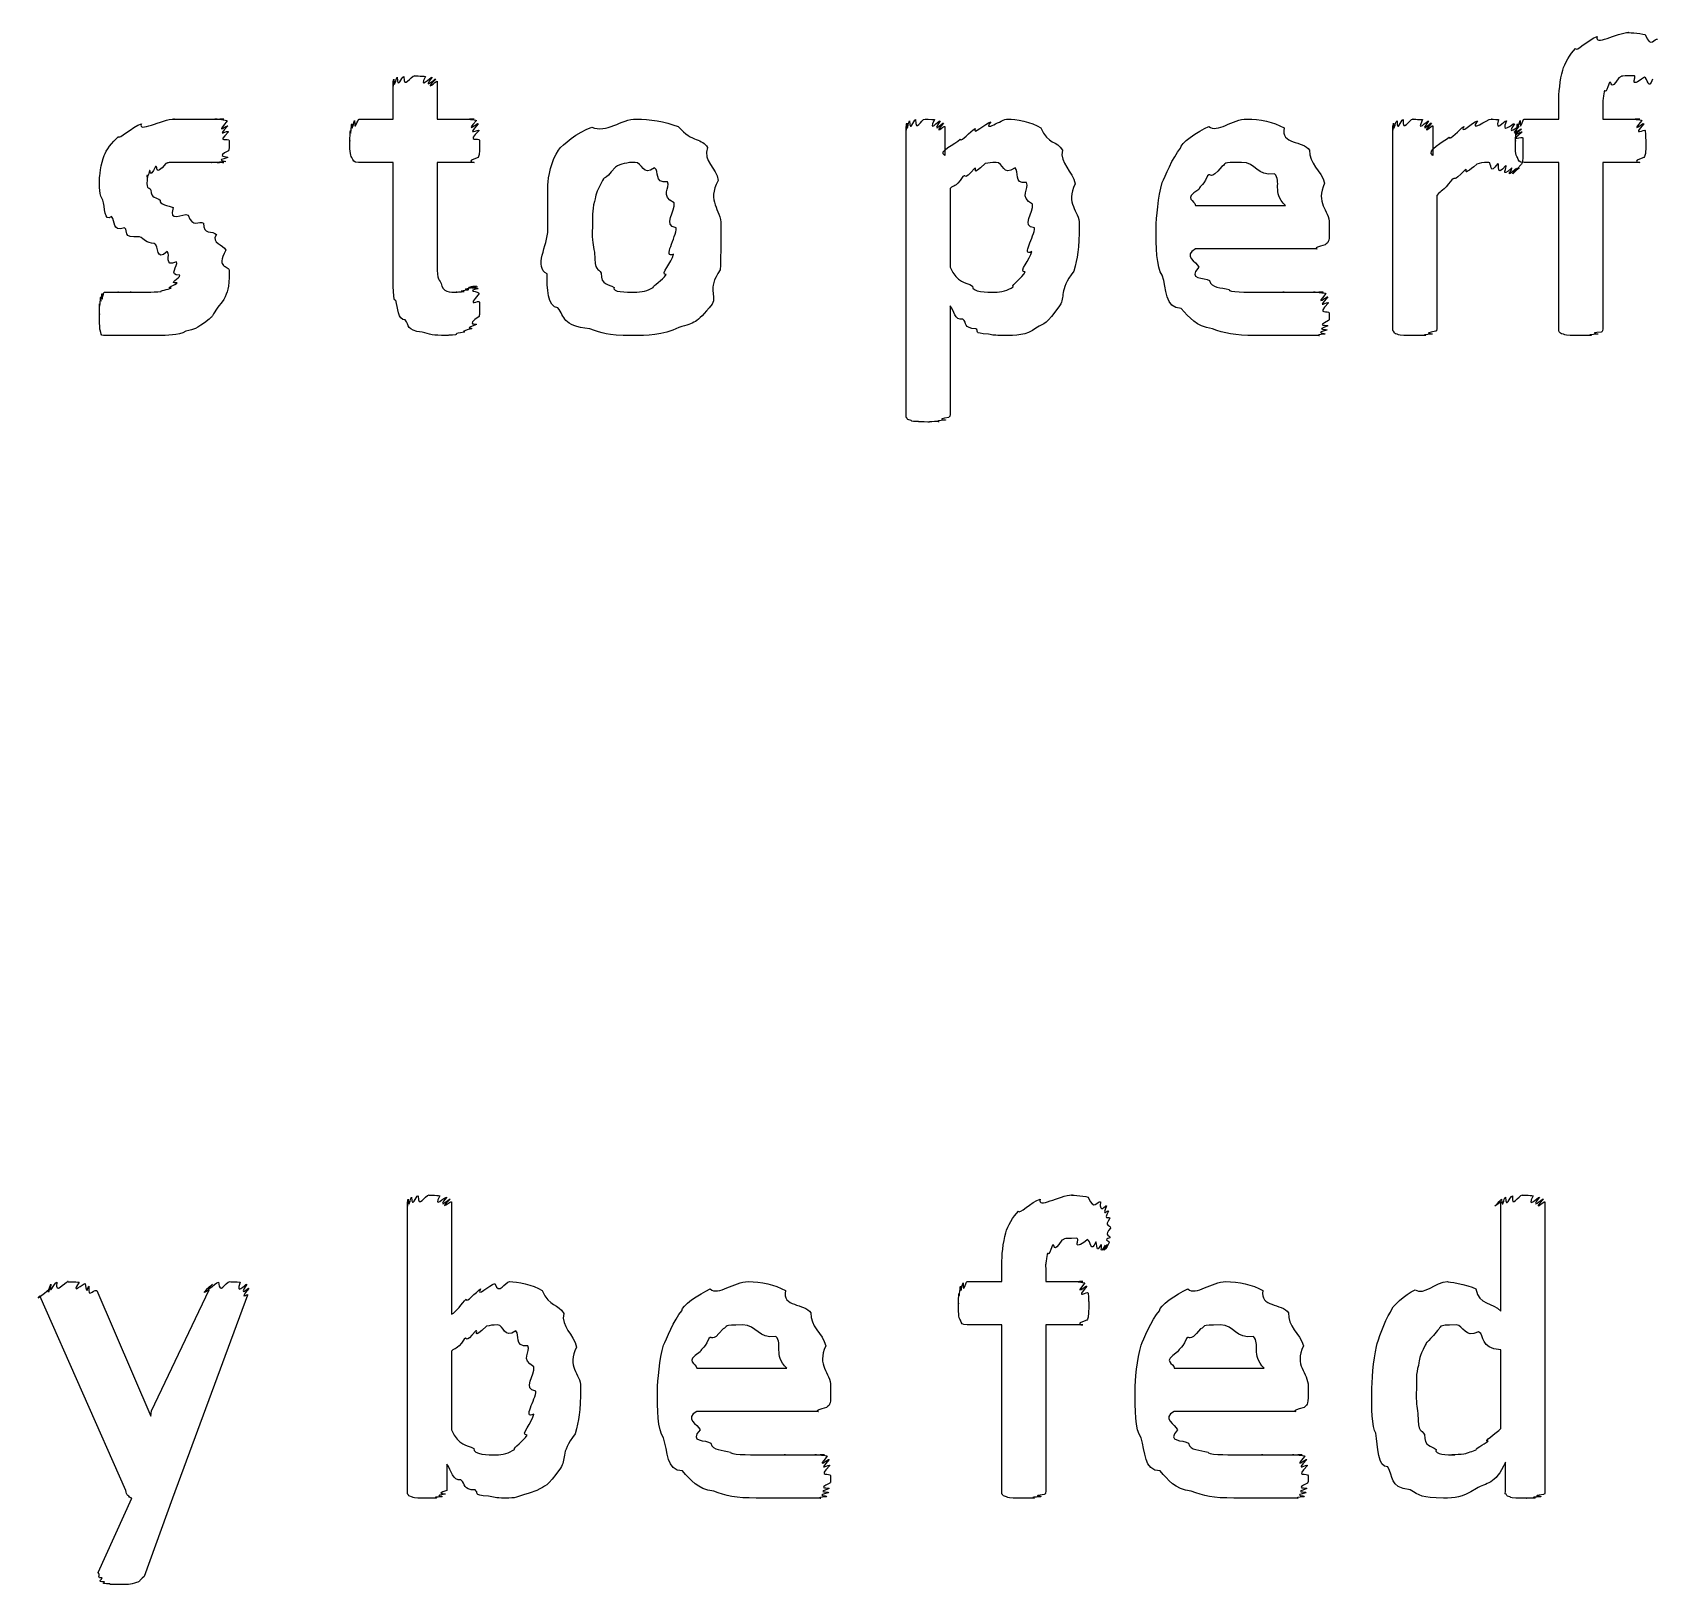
# Model space of a CAD drawing. Header units: millimetres. Extents: x 0 to 216, y 0 to 279.
# Drawn here: x 128.47 to 141.66, y 175.37 to 188.02 of the extents above; entities that cross this region are included whole.
import ezdxf

# ---------------------------------------------------------------- set-up
doc = ezdxf.new("R2010")
doc.units = ezdxf.units.MM
doc.layers.get('0').update_dxf_attribs({"linetype": 'CONTINUOUS'})

msp = doc.modelspace()

# ---------------------------------------------------------------- linework, layer by layer
at = {"color": 0}
for p, q in [((131.405, 187.311), (131.405, 187.62)), ((131.764, 187.62), (131.764, 187.311)), ((140.907, 187.311), (140.907, 187.46)), ((131.13, 187.311), (131.405, 187.311)), ((131.764, 187.311), (132.067, 187.311)), ((140.626, 187.311), (140.907, 187.311)), ((141.266, 187.421), (141.266, 187.311)), ((141.266, 187.311), (141.569, 187.311)), ((135.588, 184.902), (135.588, 187.251)), ((135.902, 187.251), (135.902, 187.013)), ((139.555, 185.602), (139.555, 187.256)), ((139.881, 187.256), (139.881, 187.013)), ((140.614, 187.074), (140.614, 187.074)), ((131.405, 186.958), (131.124, 186.958)), ((131.405, 186.066), (131.405, 186.958)), ((132.067, 186.958), (131.764, 186.958)), ((131.764, 186.958), (131.764, 186.187)), ((140.907, 186.958), (140.626, 186.958)), ((140.907, 185.602), (140.907, 186.958)), ((141.569, 186.958), (141.266, 186.958)), ((141.266, 186.958), (141.266, 185.602)), ((135.946, 186.744), (135.946, 186.104)), ((139.913, 186.688), (139.913, 185.602)), ((137.946, 186.606), (138.679, 186.606)), ((133.714, 186.424), (133.714, 186.424)), ((134.078, 186.446), (134.078, 186.446)), ((136.635, 186.424), (136.635, 186.424)), ((136.999, 186.451), (136.999, 186.451)), ((139.037, 186.457), (139.037, 186.396)), ((138.932, 186.253), (137.946, 186.253)), ((130.07, 186.066), (130.07, 186.066)), ((132.111, 185.818), (132.111, 185.818)), ((135.946, 185.79), (135.946, 184.902)), ((131.523, 176.129), (131.523, 178.488)), ((131.881, 178.488), (131.881, 177.572)), ((140.436, 177.595), (140.436, 178.488)), ((140.794, 178.488), (140.794, 176.129)), ((137.254, 178.273), (137.254, 178.273)), ((136.367, 177.837), (136.367, 177.986)), ((136.725, 177.947), (136.725, 177.837)), ((136.085, 177.837), (136.367, 177.837)), ((136.725, 177.837), (137.028, 177.837)), ((129.227, 176.134), (128.527, 177.721)), ((128.99, 177.765), (129.431, 176.74)), ((129.436, 176.784), (129.905, 177.771)), ((130.219, 177.727), (129.607, 176.073)), ((136.367, 177.484), (136.085, 177.484)), ((136.367, 176.129), (136.367, 177.484)), ((137.028, 177.484), (136.725, 177.484)), ((136.725, 177.484), (136.725, 176.129)), ((140.436, 176.641), (140.436, 177.28)), ((131.881, 177.269), (131.881, 176.63)), ((133.881, 177.131), (134.614, 177.131)), ((137.773, 177.131), (138.507, 177.131)), ((132.57, 176.944), (132.57, 176.944)), ((132.934, 176.977), (132.934, 176.977)), ((134.972, 176.983), (134.972, 176.922)), ((138.865, 176.983), (138.865, 176.922)), ((129.431, 176.74), (129.436, 176.784)), ((134.867, 176.779), (133.881, 176.779)), ((138.76, 176.779), (137.773, 176.779)), ((131.843, 176.349), (131.843, 176.134)), ((140.474, 176.134), (140.474, 176.366)), ((129.001, 175.467), (129.276, 176.073)), ((129.607, 176.073), (129.376, 175.434))]:
    msp.add_line(p, q, dxfattribs=at)
for points in [[(141.045, 187.885), (141.046, 187.854), (141.151, 187.962), (141.222, 187.984)], [(141.222, 187.984), (141.19, 187.898), (141.381, 188.017), (141.48, 188.017)], [(141.48, 188.017), (141.45, 188.017), (141.569, 188.011), (141.613, 188)], [(141.613, 188), (141.657, 187.876), (141.69, 187.976), (141.712, 187.962)], [(140.94, 187.708), (140.954, 187.766), (141.001, 187.84), (141.045, 187.885)], [(140.907, 187.46), (140.907, 187.506), (140.918, 187.638), (140.94, 187.708)], [(131.405, 187.62), (131.405, 187.521), (131.407, 187.628), (131.411, 187.637)], [(131.411, 187.637), (131.417, 187.535), (131.428, 187.649), (131.439, 187.653)], [(131.439, 187.653), (131.441, 187.543), (131.472, 187.658), (131.494, 187.658)], [(131.494, 187.658), (131.49, 187.545), (131.549, 187.664), (131.582, 187.664)], [(131.582, 187.664), (131.56, 187.664), (131.648, 187.661), (131.67, 187.658)], [(131.67, 187.658), (131.607, 187.543), (131.714, 187.656), (131.725, 187.653)], [(131.725, 187.653), (131.633, 187.535), (131.749, 187.643), (131.753, 187.637)], [(131.753, 187.637), (131.644, 187.521), (131.764, 187.623), (131.764, 187.62)], [(141.321, 187.609), (141.282, 187.49), (141.288, 187.565), (141.277, 187.532)], [(141.398, 187.647), (141.322, 187.527), (141.343, 187.627), (141.321, 187.609)], [(141.519, 187.664), (141.384, 187.664), (141.431, 187.658), (141.398, 187.647)], [(141.607, 187.653), (141.465, 187.545), (141.552, 187.664), (141.519, 187.664)], [(141.673, 187.637), (141.635, 187.535), (141.632, 187.649), (141.607, 187.653)], [(141.277, 187.532), (141.263, 187.428), (141.266, 187.465), (141.266, 187.421)], [(129.354, 187.273), (129.316, 187.193), (129.521, 187.311), (129.624, 187.311)], [(129.624, 187.311), (129.581, 187.311), (129.712, 187.311), (129.756, 187.311)], [(129.756, 187.311), (129.786, 187.311), (129.84, 187.311), (129.877, 187.311)], [(129.877, 187.311), (129.861, 187.311), (129.945, 187.311), (129.971, 187.311)], [(129.971, 187.311), (129.912, 187.311), (130.015, 187.311), (130.026, 187.311)], [(130.026, 187.311), (129.938, 187.311), (130.05, 187.306), (130.054, 187.295)], [(131.092, 187.3), (131.089, 187.193), (131.115, 187.311), (131.13, 187.311)], [(132.067, 187.311), (131.971, 187.311), (132.079, 187.307), (132.084, 187.3)], [(133.025, 187.245), (133.143, 187.193), (133.267, 187.311), (133.388, 187.311)], [(133.388, 187.311), (133.496, 187.311), (133.616, 187.29), (133.73, 187.251)], [(135.616, 187.295), (135.621, 187.19), (135.646, 187.306), (135.665, 187.306)], [(135.665, 187.306), (135.661, 187.193), (135.712, 187.311), (135.742, 187.311)], [(135.742, 187.311), (135.723, 187.311), (135.8, 187.308), (135.819, 187.306)], [(135.819, 187.306), (135.76, 187.19), (135.853, 187.302), (135.864, 187.295)], [(136.277, 187.289), (136.208, 187.193), (136.367, 187.311), (136.415, 187.311)], [(136.415, 187.311), (136.481, 187.311), (136.61, 187.287), (136.685, 187.24)], [(138.056, 187.251), (138.122, 187.193), (138.25, 187.311), (138.365, 187.311)], [(138.365, 187.311), (138.471, 187.311), (138.582, 187.287), (138.668, 187.24)], [(139.589, 187.295), (139.591, 187.19), (139.619, 187.306), (139.638, 187.306)], [(139.638, 187.306), (139.633, 187.193), (139.688, 187.311), (139.721, 187.311)], [(139.721, 187.311), (139.694, 187.311), (139.776, 187.308), (139.798, 187.306)], [(139.798, 187.306), (139.738, 187.19), (139.837, 187.302), (139.847, 187.295)], [(140.244, 187.295), (140.173, 187.193), (140.323, 187.311), (140.36, 187.311)], [(140.36, 187.311), (140.341, 187.311), (140.393, 187.308), (140.415, 187.306)], [(140.415, 187.306), (140.385, 187.19), (140.459, 187.302), (140.481, 187.295)], [(140.593, 187.3), (140.59, 187.193), (140.615, 187.311), (140.626, 187.311)], [(141.569, 187.311), (141.472, 187.311), (141.581, 187.307), (141.585, 187.3)], [(129.166, 187.168), (129.166, 187.142), (129.279, 187.246), (129.354, 187.273)], [(130.054, 187.295), (129.945, 187.171), (130.059, 187.27), (130.059, 187.256)], [(130.059, 187.256), (129.949, 187.146), (130.065, 187.229), (130.065, 187.206)], [(130.065, 187.206), (129.952, 187.105), (130.07, 187.164), (130.07, 187.135)], [(131.053, 187.135), (131.053, 187.109), (131.054, 187.196), (131.058, 187.217)], [(131.058, 187.217), (131.06, 187.153), (131.065, 187.258), (131.069, 187.273)], [(131.069, 187.273), (131.071, 187.182), (131.083, 187.296), (131.092, 187.3)], [(132.084, 187.3), (131.982, 187.182), (132.096, 187.287), (132.1, 187.273)], [(132.1, 187.273), (131.99, 187.153), (132.106, 187.24), (132.106, 187.217)], [(132.106, 187.217), (131.993, 187.109), (132.111, 187.168), (132.111, 187.135)], [(132.755, 187.058), (132.788, 187.105), (132.906, 187.201), (133.025, 187.245)], [(133.73, 187.251), (133.846, 187.115), (133.926, 187.157), (133.967, 187.08)], [(135.588, 187.251), (135.588, 187.168), (135.589, 187.274), (135.593, 187.278)], [(135.593, 187.278), (135.595, 187.179), (135.605, 187.29), (135.616, 187.295)], [(135.864, 187.295), (135.786, 187.179), (135.887, 187.285), (135.891, 187.278)], [(135.891, 187.278), (135.798, 187.164), (135.902, 187.262), (135.902, 187.251)], [(136.029, 187.146), (136.04, 187.12), (136.109, 187.212), (136.15, 187.234)], [(136.15, 187.234), (136.124, 187.168), (136.236, 187.278), (136.277, 187.289)], [(136.685, 187.24), (136.745, 187.102), (136.817, 187.135), (136.861, 187.058)], [(137.825, 187.074), (137.82, 187.113), (137.964, 187.209), (138.056, 187.251)], [(138.668, 187.24), (138.64, 187.102), (138.822, 187.135), (138.877, 187.058)], [(139.555, 187.256), (139.555, 187.164), (139.557, 187.27), (139.561, 187.278)], [(139.561, 187.278), (139.562, 187.179), (139.573, 187.29), (139.589, 187.295)], [(139.847, 187.295), (139.761, 187.179), (139.865, 187.285), (139.869, 187.278)], [(139.869, 187.278), (139.772, 187.164), (139.881, 187.263), (139.881, 187.256)], [(140.013, 187.162), (140.021, 187.131), (140.097, 187.229), (140.134, 187.251)], [(140.134, 187.251), (140.095, 187.175), (140.207, 187.287), (140.244, 187.295)], [(140.481, 187.295), (140.433, 187.175), (140.528, 187.279), (140.547, 187.273)], [(140.547, 187.273), (140.47, 187.16), (140.578, 187.258), (140.586, 187.251)], [(140.586, 187.251), (140.484, 187.146), (140.599, 187.235), (140.603, 187.229)], [(140.603, 187.229), (140.492, 187.135), (140.608, 187.217), (140.608, 187.206)], [(140.608, 187.206), (140.495, 187.113), (140.614, 187.179), (140.614, 187.157)], [(140.554, 187.135), (140.554, 187.109), (140.556, 187.196), (140.56, 187.217)], [(140.56, 187.217), (140.561, 187.153), (140.567, 187.258), (140.571, 187.273)], [(140.571, 187.273), (140.572, 187.182), (140.585, 187.296), (140.593, 187.3)], [(141.585, 187.3), (141.483, 187.182), (141.598, 187.287), (141.602, 187.273)], [(141.602, 187.273), (141.494, 187.153), (141.613, 187.24), (141.613, 187.217)], [(141.613, 187.217), (141.616, 187.109), (141.618, 187.168), (141.618, 187.135)], [(129.051, 187.013), (129.063, 187.053), (129.114, 187.124), (129.166, 187.168)], [(130.065, 187.052), (129.949, 186.998), (130.062, 187.011), (130.059, 186.997)], [(130.07, 187.135), (130.07, 187.047), (130.067, 187.077), (130.065, 187.052)], [(131.069, 186.997), (131.053, 187.013), (131.053, 187.071), (131.053, 187.135)], [(132.111, 187.135), (132.111, 187.013), (132.107, 187.026), (132.1, 186.997)], [(132.667, 186.776), (132.667, 186.829), (132.696, 186.98), (132.755, 187.058)], [(133.967, 187.08), (133.93, 186.965), (134.04, 186.916), (134.056, 186.81)], [(135.902, 187.013), (135.842, 187.047), (135.988, 187.109), (136.029, 187.146)], [(136.861, 187.058), (136.837, 186.948), (136.944, 186.888), (136.966, 186.782)], [(137.676, 186.793), (137.695, 186.84), (137.761, 186.997), (137.825, 187.074)], [(138.877, 187.058), (138.868, 186.948), (138.973, 186.89), (138.999, 186.788)], [(139.881, 187.013), (139.82, 187.058), (139.972, 187.125), (140.013, 187.162)], [(140.571, 186.997), (140.554, 187.013), (140.554, 187.071), (140.554, 187.135)], [(140.614, 187.157), (140.614, 187.071), (140.614, 187.11), (140.614, 187.074)], [(140.614, 187.074), (140.614, 187.003), (140.614, 187.013), (140.614, 186.992)], [(141.618, 187.135), (141.616, 187.013), (141.613, 187.026), (141.602, 186.997)], [(129.012, 186.832), (129.012, 186.822), (129.024, 186.958), (129.051, 187.013)], [(129.469, 186.925), (129.412, 186.811), (129.431, 186.906), (129.42, 186.892)], [(129.552, 186.948), (129.456, 186.829), (129.492, 186.936), (129.469, 186.925)], [(129.673, 186.958), (129.526, 186.958), (129.588, 186.954), (129.552, 186.948)], [(129.811, 186.958), (129.74, 186.958), (129.725, 186.958), (129.673, 186.958)], [(129.916, 186.958), (129.819, 186.958), (129.851, 186.958), (129.811, 186.958)], [(129.988, 186.958), (129.879, 186.958), (129.945, 186.958), (129.916, 186.958)], [(130.026, 186.958), (129.916, 186.958), (130.006, 186.958), (129.988, 186.958)], [(130.043, 186.964), (129.93, 186.958), (130.033, 186.958), (130.026, 186.958)], [(130.059, 186.997), (129.941, 186.969), (130.05, 186.971), (130.043, 186.964)], [(131.124, 186.958), (131.078, 186.958), (131.083, 186.971), (131.069, 186.997)], [(132.1, 186.997), (131.979, 186.958), (132.081, 186.958), (132.067, 186.958)], [(133.218, 186.92), (133.11, 186.789), (133.142, 186.857), (133.113, 186.81)], [(133.378, 186.958), (133.313, 186.958), (133.262, 186.945), (133.218, 186.92)], [(133.537, 186.914), (133.438, 186.84), (133.44, 186.958), (133.378, 186.958)], [(133.642, 186.799), (133.526, 186.785), (133.581, 186.888), (133.537, 186.914)], [(136.145, 186.909), (136.047, 186.793), (136.084, 186.872), (136.051, 186.843)], [(136.233, 186.948), (136.106, 186.826), (136.174, 186.927), (136.145, 186.909)], [(136.321, 186.958), (136.283, 186.958), (136.262, 186.954), (136.233, 186.948)], [(136.475, 186.914), (136.373, 186.84), (136.383, 186.958), (136.321, 186.958)], [(136.569, 186.793), (136.455, 186.782), (136.515, 186.884), (136.475, 186.914)], [(138.161, 186.925), (138.056, 186.8), (138.078, 186.881), (138.045, 186.848)], [(138.321, 186.958), (138.147, 186.958), (138.208, 186.948), (138.161, 186.925)], [(138.591, 186.865), (138.444, 186.84), (138.442, 186.958), (138.321, 186.958)], [(140.239, 186.942), (140.098, 186.822), (140.178, 186.92), (140.145, 186.898)], [(140.338, 186.958), (140.279, 186.958), (140.272, 186.953), (140.239, 186.942)], [(140.41, 186.948), (140.338, 186.84), (140.363, 186.958), (140.338, 186.958)], [(140.476, 186.931), (140.385, 186.829), (140.434, 186.943), (140.41, 186.948)], [(140.525, 186.914), (140.422, 186.818), (140.494, 186.927), (140.476, 186.931)], [(140.564, 186.909), (140.451, 186.807), (140.539, 186.91), (140.525, 186.914)], [(140.586, 186.914), (140.473, 186.807), (140.575, 186.909), (140.564, 186.909)], [(140.603, 186.942), (140.484, 186.818), (140.593, 186.921), (140.586, 186.914)], [(140.626, 186.958), (140.576, 186.958), (140.582, 186.971), (140.571, 186.997)], [(140.614, 186.992), (140.614, 186.958), (140.609, 186.953), (140.603, 186.942)], [(141.602, 186.997), (141.48, 186.958), (141.582, 186.958), (141.569, 186.958)], [(129.039, 186.65), (129.012, 186.686), (129.012, 186.761), (129.012, 186.832)], [(129.42, 186.892), (129.389, 186.785), (129.403, 186.867), (129.403, 186.854)], [(129.403, 186.854), (129.389, 186.723), (129.412, 186.765), (129.431, 186.732)], [(132.667, 186.413), (132.667, 186.491), (132.667, 186.666), (132.667, 186.776)], [(133.113, 186.81), (133.052, 186.694), (133.061, 186.705), (133.047, 186.639)], [(133.697, 186.628), (133.578, 186.686), (133.667, 186.75), (133.642, 186.799)], [(134.056, 186.81), (133.959, 186.635), (134.078, 186.581), (134.078, 186.446)], [(136.051, 186.843), (135.981, 186.738), (135.982, 186.783), (135.946, 186.744)], [(136.619, 186.617), (136.503, 186.679), (136.594, 186.741), (136.569, 186.793)], [(136.966, 186.782), (136.881, 186.619), (136.999, 186.568), (136.999, 186.451)], [(137.626, 186.424), (137.626, 186.502), (137.643, 186.683), (137.676, 186.793)], [(138.045, 186.848), (137.993, 186.738), (137.991, 186.782), (137.973, 186.738)], [(138.679, 186.606), (138.566, 186.716), (138.653, 186.801), (138.591, 186.865)], [(138.999, 186.788), (138.919, 186.624), (139.037, 186.574), (139.037, 186.457)], [(140.035, 186.815), (139.955, 186.712), (139.958, 186.739), (139.913, 186.688)], [(140.145, 186.898), (140.032, 186.782), (140.075, 186.851), (140.035, 186.815)], [(129.111, 186.517), (129.048, 186.465), (129.057, 186.598), (129.039, 186.65)], [(129.431, 186.732), (129.431, 186.661), (129.478, 186.674), (129.508, 186.65)], [(129.508, 186.65), (129.493, 186.612), (129.576, 186.607), (129.613, 186.589)], [(137.973, 186.738), (137.838, 186.653), (137.946, 186.653), (137.946, 186.606)], [(129.216, 186.424), (129.111, 186.392), (129.144, 186.48), (129.111, 186.517)], [(129.613, 186.589), (129.57, 186.458), (129.693, 186.551), (129.734, 186.528)], [(129.734, 186.528), (129.772, 186.418), (129.819, 186.487), (129.861, 186.462)], [(133.047, 186.639), (133.026, 186.564), (133.03, 186.508), (133.03, 186.435)], [(133.714, 186.424), (133.599, 186.44), (133.708, 186.564), (133.697, 186.628)], [(136.635, 186.424), (136.521, 186.432), (136.63, 186.553), (136.619, 186.617)], [(129.337, 186.352), (129.188, 186.341), (129.256, 186.398), (129.216, 186.424)], [(129.861, 186.462), (129.853, 186.366), (129.935, 186.405), (129.965, 186.369)], [(132.661, 186.049), (132.548, 186.105), (132.667, 186.276), (132.667, 186.413)], [(133.03, 186.435), (133.026, 186.3), (133.036, 186.291), (133.047, 186.225)], [(133.692, 186.209), (133.599, 186.171), (133.714, 186.347), (133.714, 186.424)], [(134.078, 186.446), (134.078, 186.249), (134.075, 186.192), (134.072, 186.082)], [(136.613, 186.231), (136.521, 186.183), (136.635, 186.358), (136.635, 186.424)], [(136.999, 186.451), (136.999, 186.245), (136.984, 186.184), (136.955, 186.071)], [(137.676, 186.038), (137.626, 186.101), (137.626, 186.276), (137.626, 186.424)], [(139.037, 186.396), (139.037, 186.297), (139.026, 186.308), (139.004, 186.286)], [(129.459, 186.297), (129.389, 186.3), (129.381, 186.333), (129.337, 186.352)], [(129.563, 186.231), (129.467, 186.145), (129.498, 186.278), (129.459, 186.297)], [(129.965, 186.369), (129.916, 186.297), (130.023, 186.293), (130.043, 186.242)], [(137.946, 186.253), (137.838, 186.198), (137.954, 186.148), (137.973, 186.104)], [(139.004, 186.286), (138.875, 186.253), (138.957, 186.253), (138.932, 186.253)], [(129.64, 186.148), (129.53, 186.098), (129.596, 186.209), (129.563, 186.231)], [(129.668, 186.038), (129.566, 186.035), (129.658, 186.118), (129.64, 186.148)], [(130.043, 186.242), (129.952, 186.079), (130.07, 186.134), (130.07, 186.066)], [(131.764, 186.187), (131.761, 185.995), (131.775, 186.019), (131.797, 185.972)], [(133.047, 186.225), (133.048, 186.054), (133.076, 186.105), (133.102, 186.054)], [(133.631, 186.043), (133.573, 186.043), (133.681, 186.145), (133.692, 186.209)], [(136.558, 186.066), (136.495, 186.061), (136.602, 186.171), (136.613, 186.231)], [(129.646, 185.977), (129.566, 185.969), (129.668, 186.016), (129.668, 186.038)], [(130.07, 186.066), (130.07, 185.925), (130.055, 185.906), (130.026, 185.839)], [(131.428, 185.834), (131.405, 185.804), (131.405, 185.977), (131.405, 186.066)], [(132.749, 185.773), (132.662, 185.775), (132.661, 185.941), (132.661, 186.049)], [(133.102, 186.054), (133.099, 185.955), (133.163, 185.968), (133.207, 185.939)], [(133.526, 185.939), (133.518, 185.951), (133.605, 185.999), (133.631, 186.043)], [(134.072, 186.082), (133.956, 185.914), (134.05, 185.881), (134.006, 185.801)], [(135.946, 186.104), (136.007, 185.969), (136.069, 185.986), (136.128, 185.95)], [(136.459, 185.944), (136.444, 185.958), (136.532, 186.013), (136.558, 186.066)], [(136.955, 186.071), (136.826, 185.903), (136.89, 185.867), (136.839, 185.79)], [(137.83, 185.768), (137.695, 185.768), (137.711, 185.93), (137.676, 186.038)], [(137.973, 186.104), (137.875, 185.995), (138.02, 186.027), (138.061, 185.994)], [(138.061, 185.994), (138.074, 185.933), (138.155, 185.94), (138.222, 185.922)], [(129.012, 185.806), (129.015, 185.742), (129.019, 185.847), (129.023, 185.862)], [(129.023, 185.862), (129.023, 185.771), (129.03, 185.885), (129.034, 185.889)], [(129.034, 185.889), (129.03, 185.782), (129.042, 185.9), (129.051, 185.9)], [(129.051, 185.9), (129.048, 185.9), (129.075, 185.9), (129.095, 185.9)], [(129.095, 185.9), (129.089, 185.9), (129.14, 185.9), (129.166, 185.9)], [(129.166, 185.9), (129.144, 185.9), (129.23, 185.9), (129.271, 185.9)], [(129.271, 185.9), (129.224, 185.9), (129.357, 185.9), (129.409, 185.9)], [(129.409, 185.9), (129.433, 185.9), (129.483, 185.902), (129.514, 185.906)], [(129.514, 185.906), (129.497, 185.911), (129.574, 185.922), (129.596, 185.933)], [(129.596, 185.933), (129.541, 185.933), (129.635, 185.958), (129.646, 185.977)], [(131.797, 185.972), (131.809, 185.9), (131.866, 185.9), (131.929, 185.9)], [(131.929, 185.9), (131.893, 185.9), (131.969, 185.902), (131.984, 185.906)], [(131.984, 185.906), (131.924, 185.911), (132.012, 185.918), (132.023, 185.922)], [(132.023, 185.922), (131.948, 185.922), (132.048, 185.935), (132.056, 185.939)], [(132.056, 185.939), (131.968, 185.933), (132.075, 185.95), (132.084, 185.95)], [(132.084, 185.95), (131.979, 185.933), (132.091, 185.947), (132.094, 185.944)], [(132.094, 185.944), (131.986, 185.929), (132.1, 185.939), (132.1, 185.928)], [(132.1, 185.928), (131.99, 185.911), (132.106, 185.907), (132.106, 185.889)], [(132.106, 185.889), (131.993, 185.757), (132.111, 185.847), (132.111, 185.818)], [(133.207, 185.939), (133.187, 185.9), (133.306, 185.9), (133.372, 185.9)], [(133.372, 185.9), (133.43, 185.9), (133.482, 185.912), (133.526, 185.939)], [(136.128, 185.95), (136.124, 185.9), (136.247, 185.9), (136.31, 185.9)], [(136.31, 185.9), (136.362, 185.9), (136.417, 185.914), (136.459, 185.944)], [(138.222, 185.922), (138.206, 185.9), (138.368, 185.9), (138.464, 185.9)], [(138.464, 185.9), (138.497, 185.9), (138.609, 185.9), (138.668, 185.9)], [(138.668, 185.9), (138.614, 185.9), (138.775, 185.9), (138.817, 185.9)], [(138.817, 185.9), (138.817, 185.9), (138.895, 185.9), (138.921, 185.9)], [(138.921, 185.9), (138.872, 185.9), (138.973, 185.9), (138.987, 185.9)], [(138.987, 185.9), (138.897, 185.9), (139.005, 185.896), (139.01, 185.889)], [(139.01, 185.889), (138.908, 185.771), (139.022, 185.875), (139.026, 185.862)], [(139.026, 185.862), (138.916, 185.746), (139.031, 185.834), (139.031, 185.812)], [(129.012, 185.724), (129.012, 185.698), (129.012, 185.784), (129.012, 185.806)], [(129.018, 185.591), (129.012, 185.609), (129.012, 185.669), (129.012, 185.724)], [(130.026, 185.839), (129.897, 185.68), (129.96, 185.724), (129.905, 185.68)], [(131.505, 185.674), (131.439, 185.675), (131.446, 185.771), (131.428, 185.834)], [(132.111, 185.818), (132.111, 185.68), (132.108, 185.73), (132.106, 185.702)], [(133.008, 185.602), (132.78, 185.625), (132.807, 185.699), (132.749, 185.773)], [(134.006, 185.801), (133.868, 185.636), (133.871, 185.657), (133.736, 185.613)], [(136.051, 185.68), (135.981, 185.669), (135.982, 185.748), (135.946, 185.79)], [(136.839, 185.79), (136.724, 185.631), (136.724, 185.652), (136.646, 185.608)], [(138.084, 185.602), (137.948, 185.62), (137.899, 185.693), (137.83, 185.768)], [(139.031, 185.812), (138.919, 185.702), (139.037, 185.762), (139.037, 185.729)], [(139.037, 185.729), (139.037, 185.646), (139.034, 185.686), (139.031, 185.669)], [(129.045, 185.547), (129.023, 185.547), (129.024, 185.561), (129.018, 185.591)], [(129.905, 185.68), (129.79, 185.591), (129.79, 185.602), (129.717, 185.581)], [(131.643, 185.575), (131.507, 185.587), (131.541, 185.63), (131.505, 185.674)], [(132.045, 185.602), (131.931, 185.572), (132.006, 185.582), (131.984, 185.575)], [(132.084, 185.636), (131.968, 185.594), (132.063, 185.613), (132.045, 185.602)], [(132.106, 185.702), (131.986, 185.62), (132.094, 185.649), (132.084, 185.636)], [(133.356, 185.547), (133.13, 185.547), (133.125, 185.565), (133.008, 185.602)], [(133.736, 185.613), (133.599, 185.547), (133.477, 185.547), (133.356, 185.547)], [(136.156, 185.602), (136.051, 185.605), (136.087, 185.649), (136.051, 185.68)], [(136.26, 185.558), (136.12, 185.565), (136.192, 185.583), (136.156, 185.602)], [(136.646, 185.608), (136.569, 185.547), (136.481, 185.547), (136.382, 185.547)], [(138.431, 185.547), (138.266, 185.547), (138.183, 185.565), (138.084, 185.602)], [(139.021, 185.591), (138.905, 185.565), (139.011, 185.569), (139.004, 185.558)], [(139.026, 185.625), (138.912, 185.587), (139.023, 185.602), (139.021, 185.591)], [(139.031, 185.669), (138.916, 185.613), (139.029, 185.638), (139.026, 185.625)], [(139.561, 185.581), (139.555, 185.576), (139.555, 185.594), (139.555, 185.602)], [(139.913, 185.602), (139.911, 185.576), (139.91, 185.587), (139.902, 185.581)], [(140.913, 185.575), (140.907, 185.572), (140.907, 185.591), (140.907, 185.602)], [(141.266, 185.602), (141.263, 185.572), (141.261, 185.582), (141.254, 185.575)], [(129.106, 185.547), (129.048, 185.547), (129.059, 185.547), (129.045, 185.547)], [(129.199, 185.547), (129.1, 185.547), (129.13, 185.547), (129.106, 185.547)], [(129.332, 185.547), (129.177, 185.547), (129.239, 185.547), (129.199, 185.547)], [(129.486, 185.547), (129.389, 185.547), (129.378, 185.547), (129.332, 185.547)], [(129.717, 185.581), (129.647, 185.547), (129.57, 185.547), (129.486, 185.547)], [(131.836, 185.547), (131.736, 185.547), (131.698, 185.555), (131.643, 185.575)], [(131.913, 185.553), (131.836, 185.547), (131.86, 185.547), (131.836, 185.547)], [(131.984, 185.575), (131.887, 185.558), (131.937, 185.56), (131.913, 185.553)], [(136.382, 185.547), (136.307, 185.547), (136.296, 185.55), (136.26, 185.558)], [(138.646, 185.547), (138.475, 185.547), (138.508, 185.547), (138.431, 185.547)], [(138.822, 185.547), (138.724, 185.547), (138.712, 185.547), (138.646, 185.547)], [(138.949, 185.547), (138.828, 185.547), (138.873, 185.547), (138.822, 185.547)], [(139.004, 185.558), (138.894, 185.547), (138.982, 185.547), (138.949, 185.547)], [(139.589, 185.558), (139.566, 185.561), (139.568, 185.572), (139.561, 185.581)], [(139.644, 185.547), (139.591, 185.55), (139.602, 185.554), (139.589, 185.558)], [(139.732, 185.547), (139.639, 185.547), (139.668, 185.547), (139.644, 185.547)], [(139.82, 185.547), (139.71, 185.547), (139.767, 185.547), (139.732, 185.547)], [(139.875, 185.558), (139.756, 185.55), (139.845, 185.55), (139.82, 185.547)], [(139.902, 185.581), (139.783, 185.561), (139.889, 185.565), (139.875, 185.558)], [(140.946, 185.558), (140.918, 185.561), (140.92, 185.571), (140.913, 185.575)], [(141.001, 185.547), (140.947, 185.55), (140.959, 185.554), (140.946, 185.558)], [(141.089, 185.547), (140.991, 185.547), (141.023, 185.547), (141.001, 185.547)], [(141.172, 185.547), (141.061, 185.547), (141.122, 185.547), (141.089, 185.547)], [(141.227, 185.558), (141.105, 185.55), (141.194, 185.55), (141.172, 185.547)], [(141.254, 185.575), (141.134, 185.561), (141.241, 185.565), (141.227, 185.558)], [(135.593, 184.875), (135.588, 184.872), (135.588, 184.892), (135.588, 184.902)], [(135.621, 184.858), (135.599, 184.857), (135.6, 184.868), (135.593, 184.875)], [(135.676, 184.847), (135.624, 184.846), (135.635, 184.851), (135.621, 184.858)], [(135.764, 184.842), (135.672, 184.842), (135.701, 184.845), (135.676, 184.847)], [(135.853, 184.847), (135.742, 184.842), (135.8, 184.842), (135.764, 184.842)], [(135.908, 184.858), (135.789, 184.846), (135.877, 184.847), (135.853, 184.847)], [(135.935, 184.88), (135.815, 184.857), (135.921, 184.863), (135.908, 184.858)], [(135.946, 184.902), (135.944, 184.875), (135.942, 184.889), (135.935, 184.88)], [(131.523, 178.488), (131.523, 178.395), (131.524, 178.501), (131.528, 178.51)], [(131.528, 178.51), (131.534, 178.41), (131.545, 178.522), (131.556, 178.526)], [(131.556, 178.526), (131.559, 178.422), (131.589, 178.537), (131.611, 178.537)], [(131.611, 178.537), (131.607, 178.424), (131.666, 178.543), (131.699, 178.543)], [(131.699, 178.543), (131.677, 178.543), (131.765, 178.54), (131.787, 178.537)], [(131.787, 178.537), (131.724, 178.422), (131.831, 178.533), (131.843, 178.526)], [(131.843, 178.526), (131.75, 178.41), (131.866, 178.516), (131.87, 178.51)], [(131.87, 178.51), (131.761, 178.399), (131.881, 178.499), (131.881, 178.488)], [(136.504, 178.41), (136.506, 178.38), (136.61, 178.488), (136.681, 178.51)], [(136.681, 178.51), (136.649, 178.424), (136.841, 178.543), (136.94, 178.543)], [(136.94, 178.543), (136.91, 178.543), (137.028, 178.537), (137.072, 178.526)], [(137.072, 178.526), (137.116, 178.402), (137.149, 178.501), (137.171, 178.488)], [(137.171, 178.488), (137.163, 178.377), (137.213, 178.466), (137.221, 178.454)], [(140.436, 178.488), (140.32, 178.395), (140.437, 178.501), (140.442, 178.51)], [(140.442, 178.51), (140.448, 178.41), (140.459, 178.522), (140.474, 178.526)], [(140.474, 178.526), (140.477, 178.417), (140.508, 178.533), (140.53, 178.537)], [(140.53, 178.537), (140.521, 178.424), (140.579, 178.543), (140.612, 178.543)], [(140.612, 178.543), (140.591, 178.543), (140.678, 178.54), (140.7, 178.537)], [(140.7, 178.537), (140.636, 178.417), (140.739, 178.529), (140.75, 178.526)], [(140.75, 178.526), (140.662, 178.41), (140.775, 178.516), (140.783, 178.51)], [(140.783, 178.51), (140.676, 178.395), (140.794, 178.495), (140.794, 178.488)], [(136.4, 178.234), (136.414, 178.292), (136.46, 178.366), (136.504, 178.41)], [(137.221, 178.454), (137.178, 178.355), (137.233, 178.428), (137.238, 178.41)], [(137.238, 178.41), (137.189, 178.322), (137.249, 178.377), (137.249, 178.355)], [(137.249, 178.355), (137.194, 178.278), (137.254, 178.306), (137.254, 178.273)], [(136.367, 177.986), (136.367, 178.031), (136.378, 178.164), (136.4, 178.234)], [(137.249, 178.195), (137.189, 178.179), (137.246, 178.168), (137.243, 178.157)], [(137.254, 178.273), (137.194, 178.212), (137.251, 178.213), (137.249, 178.195)], [(136.78, 178.135), (136.741, 178.016), (136.747, 178.091), (136.736, 178.058)], [(136.857, 178.174), (136.781, 178.054), (136.802, 178.153), (136.78, 178.135)], [(136.978, 178.19), (136.843, 178.19), (136.89, 178.185), (136.857, 178.174)], [(137.067, 178.179), (136.925, 178.072), (137.011, 178.19), (136.978, 178.19)], [(137.133, 178.162), (137.094, 178.06), (137.091, 178.175), (137.067, 178.179)], [(137.177, 178.14), (137.13, 178.047), (137.15, 178.154), (137.133, 178.162)], [(137.21, 178.135), (137.156, 178.036), (137.191, 178.136), (137.177, 178.14)], [(137.226, 178.14), (137.171, 178.036), (137.217, 178.135), (137.21, 178.135)], [(137.243, 178.157), (137.182, 178.043), (137.233, 178.143), (137.226, 178.14)], [(136.736, 178.058), (136.722, 177.955), (136.725, 177.992), (136.725, 177.947)], [(128.604, 177.782), (128.582, 177.697), (128.607, 177.807), (128.615, 177.815)], [(128.615, 177.815), (128.6, 177.712), (128.643, 177.828), (128.665, 177.832)], [(128.665, 177.832), (128.648, 177.719), (128.721, 177.837), (128.758, 177.837)], [(128.758, 177.837), (128.721, 177.837), (128.825, 177.835), (128.846, 177.832)], [(128.846, 177.832), (128.765, 177.716), (128.885, 177.828), (128.896, 177.821)], [(128.896, 177.821), (128.909, 177.705), (128.919, 177.81), (128.924, 177.799)], [(128.924, 177.799), (128.919, 177.686), (128.953, 177.779), (128.99, 177.765)], [(129.905, 177.771), (129.808, 177.701), (129.921, 177.811), (129.933, 177.815)], [(129.933, 177.815), (129.83, 177.712), (129.96, 177.828), (129.982, 177.832)], [(129.982, 177.832), (129.993, 177.719), (130.035, 177.837), (130.076, 177.837)], [(130.076, 177.837), (130.066, 177.837), (130.137, 177.835), (130.158, 177.832)], [(130.158, 177.832), (130.114, 177.712), (130.203, 177.822), (130.213, 177.815)], [(130.213, 177.815), (130.137, 177.697), (130.23, 177.796), (130.23, 177.782)], [(132.118, 177.777), (132.077, 177.701), (132.196, 177.812), (132.234, 177.821)], [(132.234, 177.821), (132.272, 177.719), (132.314, 177.837), (132.355, 177.837)], [(132.355, 177.837), (132.416, 177.837), (132.545, 177.812), (132.62, 177.765)], [(133.991, 177.777), (134.057, 177.719), (134.185, 177.837), (134.299, 177.837)], [(134.299, 177.837), (134.406, 177.837), (134.517, 177.812), (134.603, 177.765)], [(136.019, 177.744), (136.021, 177.679), (136.026, 177.783), (136.03, 177.799)], [(136.03, 177.799), (136.032, 177.708), (136.044, 177.822), (136.052, 177.826)], [(136.052, 177.826), (136.049, 177.719), (136.075, 177.837), (136.085, 177.837)], [(137.028, 177.837), (136.931, 177.837), (137.04, 177.833), (137.045, 177.826)], [(137.045, 177.826), (136.943, 177.708), (137.057, 177.812), (137.061, 177.799)], [(137.061, 177.799), (136.954, 177.679), (137.072, 177.765), (137.072, 177.744)], [(137.884, 177.777), (137.95, 177.719), (138.078, 177.837), (138.193, 177.837)], [(138.193, 177.837), (138.298, 177.837), (138.41, 177.812), (138.496, 177.765)], [(139.736, 177.771), (139.813, 177.719), (139.901, 177.837), (140.001, 177.837)], [(140.001, 177.837), (139.996, 177.837), (140.162, 177.817), (140.232, 177.777)], [(128.527, 177.721), (128.465, 177.668), (128.604, 177.767), (128.604, 177.782)], [(130.23, 177.782), (130.137, 177.668), (130.226, 177.749), (130.219, 177.727)], [(131.881, 177.572), (131.922, 177.59), (131.965, 177.661), (132.002, 177.694)], [(132.002, 177.694), (132, 177.657), (132.081, 177.754), (132.118, 177.777)], [(132.62, 177.765), (132.68, 177.628), (132.752, 177.658), (132.796, 177.578)], [(133.759, 177.6), (133.755, 177.639), (133.899, 177.735), (133.991, 177.777)], [(134.603, 177.765), (134.575, 177.628), (134.757, 177.661), (134.812, 177.584)], [(136.014, 177.661), (136.014, 177.635), (136.015, 177.721), (136.019, 177.744)], [(137.072, 177.744), (137.075, 177.635), (137.077, 177.694), (137.077, 177.661)], [(137.652, 177.6), (137.648, 177.639), (137.791, 177.735), (137.884, 177.777)], [(138.496, 177.765), (138.468, 177.628), (138.65, 177.661), (138.705, 177.584)], [(139.537, 177.589), (139.54, 177.635), (139.659, 177.73), (139.736, 177.771)], [(140.232, 177.777), (140.254, 177.639), (140.37, 177.675), (140.436, 177.595)], [(132.796, 177.578), (132.771, 177.469), (132.879, 177.409), (132.901, 177.303)], [(133.61, 177.319), (133.63, 177.366), (133.696, 177.523), (133.759, 177.6)], [(134.812, 177.584), (134.802, 177.473), (134.907, 177.415), (134.933, 177.314)], [(136.03, 177.523), (136.014, 177.54), (136.014, 177.598), (136.014, 177.661)], [(137.077, 177.661), (137.075, 177.54), (137.072, 177.552), (137.061, 177.523)], [(137.503, 177.319), (137.523, 177.366), (137.589, 177.523), (137.652, 177.6)], [(138.705, 177.584), (138.695, 177.473), (138.8, 177.415), (138.826, 177.314)], [(139.422, 177.308), (139.434, 177.359), (139.485, 177.512), (139.537, 177.589)], [(132.079, 177.435), (131.982, 177.319), (132.019, 177.397), (131.986, 177.369)], [(132.167, 177.473), (132.041, 177.352), (132.108, 177.453), (132.079, 177.435)], [(132.256, 177.484), (132.217, 177.484), (132.196, 177.48), (132.167, 177.473)], [(132.405, 177.435), (132.305, 177.366), (132.314, 177.484), (132.256, 177.484)], [(132.504, 177.314), (132.386, 177.304), (132.445, 177.405), (132.405, 177.435)], [(134.095, 177.451), (133.991, 177.326), (134.013, 177.407), (133.98, 177.374)], [(134.255, 177.484), (134.082, 177.484), (134.142, 177.473), (134.095, 177.451)], [(134.525, 177.391), (134.379, 177.366), (134.377, 177.484), (134.255, 177.484)], [(136.085, 177.484), (136.036, 177.484), (136.041, 177.497), (136.03, 177.523)], [(137.061, 177.523), (136.94, 177.484), (137.042, 177.484), (137.028, 177.484)], [(137.988, 177.451), (137.884, 177.326), (137.906, 177.407), (137.873, 177.374)], [(138.148, 177.484), (137.975, 177.484), (138.035, 177.473), (137.988, 177.451)], [(138.418, 177.391), (138.272, 177.366), (138.269, 177.484), (138.148, 177.484)], [(139.918, 177.44), (139.816, 177.308), (139.843, 177.37), (139.819, 177.319)], [(140.072, 177.484), (139.901, 177.484), (139.962, 177.469), (139.918, 177.44)], [(140.254, 177.429), (140.14, 177.366), (140.134, 177.484), (140.072, 177.484)], [(140.436, 177.28), (140.257, 177.297), (140.312, 177.396), (140.254, 177.429)], [(131.986, 177.369), (131.916, 177.264), (131.917, 177.309), (131.881, 177.269)], [(132.553, 177.143), (132.438, 177.205), (132.529, 177.265), (132.504, 177.314)], [(132.901, 177.303), (132.815, 177.143), (132.934, 177.09), (132.934, 176.977)], [(133.561, 176.95), (133.561, 177.028), (133.578, 177.209), (133.61, 177.319)], [(133.98, 177.374), (133.927, 177.264), (133.926, 177.308), (133.908, 177.264)], [(134.614, 177.131), (134.501, 177.242), (134.588, 177.327), (134.525, 177.391)], [(134.933, 177.314), (134.854, 177.149), (134.972, 177.1), (134.972, 176.983)], [(137.454, 176.95), (137.454, 177.028), (137.47, 177.209), (137.503, 177.319)], [(137.873, 177.374), (137.82, 177.264), (137.819, 177.308), (137.801, 177.264)], [(138.507, 177.131), (138.394, 177.242), (138.48, 177.327), (138.418, 177.391)], [(138.826, 177.314), (138.746, 177.149), (138.865, 177.1), (138.865, 176.983)], [(139.383, 176.933), (139.383, 177.021), (139.396, 177.198), (139.422, 177.308)], [(139.819, 177.319), (139.765, 177.209), (139.774, 177.216), (139.763, 177.154)], [(132.57, 176.944), (132.456, 176.958), (132.564, 177.079), (132.553, 177.143)], [(133.908, 177.264), (133.773, 177.178), (133.881, 177.178), (133.881, 177.131)], [(137.801, 177.264), (137.666, 177.178), (137.773, 177.178), (137.773, 177.131)], [(139.763, 177.154), (139.743, 177.084), (139.747, 177.028), (139.747, 176.966)], [(132.553, 176.757), (132.456, 176.709), (132.57, 176.881), (132.57, 176.944)], [(132.934, 176.977), (132.934, 176.771), (132.919, 176.71), (132.89, 176.597)], [(133.61, 176.564), (133.561, 176.627), (133.561, 176.802), (133.561, 176.95)], [(134.972, 176.922), (134.972, 176.823), (134.961, 176.834), (134.939, 176.812)], [(137.503, 176.564), (137.454, 176.627), (137.454, 176.802), (137.454, 176.95)], [(138.865, 176.922), (138.865, 176.823), (138.854, 176.834), (138.832, 176.812)], [(139.416, 176.602), (139.383, 176.649), (139.383, 176.819), (139.383, 176.933)], [(139.747, 176.966), (139.743, 176.834), (139.75, 176.828), (139.758, 176.762)], [(132.498, 176.586), (132.433, 176.583), (132.542, 176.693), (132.553, 176.757)], [(133.881, 176.779), (133.773, 176.724), (133.889, 176.674), (133.908, 176.63)], [(134.939, 176.812), (134.809, 176.779), (134.892, 176.779), (134.867, 176.779)], [(137.773, 176.779), (137.666, 176.724), (137.782, 176.674), (137.801, 176.63)], [(138.832, 176.812), (138.702, 176.779), (138.785, 176.779), (138.76, 176.779)], [(139.758, 176.762), (139.761, 176.587), (139.787, 176.643), (139.813, 176.591)], [(131.881, 176.63), (131.942, 176.495), (132.004, 176.512), (132.063, 176.476)], [(133.908, 176.63), (133.81, 176.521), (133.955, 176.553), (133.996, 176.52)], [(137.801, 176.63), (137.703, 176.521), (137.848, 176.553), (137.889, 176.52)], [(140.331, 176.536), (140.283, 176.528), (140.399, 176.6), (140.436, 176.641)], [(132.394, 176.47), (132.383, 176.484), (132.472, 176.538), (132.498, 176.586)], [(132.89, 176.597), (132.76, 176.429), (132.824, 176.393), (132.769, 176.316)], [(133.765, 176.294), (133.63, 176.294), (133.646, 176.456), (133.61, 176.564)], [(133.996, 176.52), (134.009, 176.459), (134.09, 176.466), (134.156, 176.448)], [(137.658, 176.294), (137.523, 176.294), (137.539, 176.456), (137.503, 176.564)], [(137.889, 176.52), (137.902, 176.459), (137.983, 176.466), (138.049, 176.448)], [(139.515, 176.327), (139.427, 176.319), (139.438, 176.495), (139.416, 176.602)], [(139.813, 176.591), (139.813, 176.488), (139.869, 176.503), (139.907, 176.47)], [(140.237, 176.47), (140.217, 176.473), (140.298, 176.51), (140.331, 176.536)], [(131.958, 176.222), (131.893, 176.208), (131.882, 176.301), (131.843, 176.349)], [(132.063, 176.476), (132.059, 176.426), (132.182, 176.426), (132.245, 176.426)], [(132.245, 176.426), (132.297, 176.426), (132.352, 176.44), (132.394, 176.47)], [(134.156, 176.448), (134.141, 176.426), (134.302, 176.426), (134.399, 176.426)], [(134.399, 176.426), (134.432, 176.426), (134.543, 176.426), (134.603, 176.426)], [(134.603, 176.426), (134.549, 176.426), (134.71, 176.426), (134.752, 176.426)], [(134.752, 176.426), (134.752, 176.426), (134.83, 176.426), (134.856, 176.426)], [(134.856, 176.426), (134.807, 176.426), (134.907, 176.426), (134.922, 176.426)], [(134.922, 176.426), (134.831, 176.426), (134.94, 176.422), (134.945, 176.415)], [(134.945, 176.415), (134.842, 176.296), (134.957, 176.401), (134.961, 176.387)], [(134.961, 176.387), (134.851, 176.272), (134.966, 176.36), (134.966, 176.338)], [(138.049, 176.448), (138.034, 176.426), (138.195, 176.426), (138.292, 176.426)], [(138.292, 176.426), (138.325, 176.426), (138.436, 176.426), (138.496, 176.426)], [(138.496, 176.426), (138.442, 176.426), (138.603, 176.426), (138.644, 176.426)], [(138.644, 176.426), (138.644, 176.426), (138.723, 176.426), (138.749, 176.426)], [(138.749, 176.426), (138.7, 176.426), (138.8, 176.426), (138.815, 176.426)], [(138.815, 176.426), (138.724, 176.426), (138.833, 176.422), (138.837, 176.415)], [(138.837, 176.415), (138.736, 176.296), (138.85, 176.401), (138.854, 176.387)], [(138.854, 176.387), (138.744, 176.272), (138.859, 176.36), (138.859, 176.338)], [(139.907, 176.47), (139.89, 176.426), (139.998, 176.426), (140.061, 176.426)], [(140.061, 176.426), (139.981, 176.426), (140.119, 176.429), (140.149, 176.437)], [(140.149, 176.437), (140.158, 176.44), (140.207, 176.455), (140.237, 176.47)], [(140.474, 176.366), (140.386, 176.175), (140.317, 176.202), (140.237, 176.15)], [(132.074, 176.139), (131.971, 176.139), (131.998, 176.189), (131.958, 176.222)], [(132.769, 176.316), (132.654, 176.157), (132.653, 176.178), (132.576, 176.134)], [(134.019, 176.129), (133.883, 176.147), (133.834, 176.22), (133.765, 176.294)], [(134.966, 176.338), (134.854, 176.228), (134.972, 176.288), (134.972, 176.255)], [(134.972, 176.255), (134.972, 176.173), (134.969, 176.213), (134.966, 176.195)], [(137.911, 176.129), (137.776, 176.147), (137.727, 176.22), (137.658, 176.294)], [(138.859, 176.338), (138.746, 176.228), (138.865, 176.288), (138.865, 176.255)], [(138.865, 176.255), (138.865, 176.173), (138.862, 176.213), (138.859, 176.195)], [(139.697, 176.139), (139.518, 176.164), (139.562, 176.25), (139.515, 176.327)], [(129.243, 176.095), (129.235, 176.098), (129.23, 176.119), (129.227, 176.134)], [(129.276, 176.073), (129.255, 176.076), (129.255, 176.084), (129.243, 176.095)], [(131.528, 176.101), (131.523, 176.098), (131.523, 176.117), (131.523, 176.129)], [(131.556, 176.084), (131.53, 176.087), (131.531, 176.097), (131.528, 176.101)], [(131.606, 176.073), (131.559, 176.076), (131.57, 176.08), (131.556, 176.084)], [(131.804, 176.084), (131.699, 176.076), (131.776, 176.076), (131.754, 176.073)], [(131.831, 176.106), (131.724, 176.087), (131.818, 176.091), (131.804, 176.084)], [(131.843, 176.134), (131.735, 176.102), (131.838, 176.113), (131.831, 176.106)], [(132.184, 176.09), (132.044, 176.095), (132.11, 176.117), (132.074, 176.139)], [(132.316, 176.073), (132.239, 176.073), (132.224, 176.079), (132.184, 176.09)], [(132.576, 176.134), (132.386, 176.073), (132.416, 176.073), (132.316, 176.073)], [(134.366, 176.073), (134.2, 176.073), (134.118, 176.091), (134.019, 176.129)], [(134.939, 176.084), (134.828, 176.073), (134.917, 176.073), (134.884, 176.073)], [(134.955, 176.117), (134.84, 176.091), (134.946, 176.095), (134.939, 176.084)], [(134.961, 176.15), (134.846, 176.113), (134.958, 176.129), (134.955, 176.117)], [(134.966, 176.195), (134.851, 176.139), (134.964, 176.164), (134.961, 176.15)], [(136.372, 176.101), (136.367, 176.098), (136.367, 176.117), (136.367, 176.129)], [(136.405, 176.084), (136.378, 176.087), (136.379, 176.097), (136.372, 176.101)], [(136.46, 176.073), (136.406, 176.076), (136.419, 176.08), (136.405, 176.084)], [(136.686, 176.084), (136.565, 176.076), (136.653, 176.076), (136.631, 176.073)], [(136.714, 176.101), (136.594, 176.087), (136.7, 176.091), (136.686, 176.084)], [(136.725, 176.129), (136.722, 176.098), (136.721, 176.108), (136.714, 176.101)], [(138.259, 176.073), (138.093, 176.073), (138.011, 176.091), (137.911, 176.129)], [(138.832, 176.084), (138.722, 176.073), (138.81, 176.073), (138.777, 176.073)], [(138.848, 176.117), (138.733, 176.091), (138.839, 176.095), (138.832, 176.084)], [(138.854, 176.15), (138.739, 176.113), (138.851, 176.129), (138.848, 176.117)], [(138.859, 176.195), (138.744, 176.139), (138.857, 176.164), (138.854, 176.15)], [(139.967, 176.073), (139.787, 176.073), (139.774, 176.095), (139.697, 176.139)], [(140.237, 176.15), (140.106, 176.073), (140.067, 176.073), (139.967, 176.073)], [(140.48, 176.106), (140.463, 176.102), (140.474, 176.123), (140.474, 176.134)], [(140.508, 176.084), (140.474, 176.087), (140.487, 176.098), (140.48, 176.106)], [(140.557, 176.073), (140.499, 176.076), (140.521, 176.08), (140.508, 176.084)], [(140.761, 176.084), (140.643, 176.076), (140.734, 176.076), (140.711, 176.073)], [(140.783, 176.101), (140.664, 176.087), (140.772, 176.091), (140.761, 176.084)], [(140.794, 176.129), (140.794, 176.098), (140.79, 176.108), (140.783, 176.101)], [(131.682, 176.073), (131.6, 176.073), (131.627, 176.073), (131.606, 176.073)], [(131.754, 176.073), (131.658, 176.073), (131.711, 176.073), (131.682, 176.073)], [(134.58, 176.073), (134.41, 176.073), (134.443, 176.073), (134.366, 176.073)], [(134.757, 176.073), (134.659, 176.073), (134.647, 176.073), (134.58, 176.073)], [(134.884, 176.073), (134.763, 176.073), (134.808, 176.073), (134.757, 176.073)], [(136.548, 176.073), (136.451, 176.073), (136.482, 176.073), (136.46, 176.073)], [(136.631, 176.073), (136.521, 176.073), (136.581, 176.073), (136.548, 176.073)], [(138.473, 176.073), (138.303, 176.073), (138.336, 176.073), (138.259, 176.073)], [(138.65, 176.073), (138.552, 176.073), (138.54, 176.073), (138.473, 176.073)], [(138.777, 176.073), (138.655, 176.073), (138.701, 176.073), (138.65, 176.073)], [(140.64, 176.073), (140.541, 176.073), (140.579, 176.073), (140.557, 176.073)], [(140.711, 176.073), (140.599, 176.073), (140.664, 176.073), (140.64, 176.073)], [(129.034, 175.423), (128.986, 175.416), (129.023, 175.449), (129.001, 175.467)], [(129.051, 175.39), (128.986, 175.39), (129.034, 175.409), (129.034, 175.423)], [(129.376, 175.434), (129.323, 175.39), (129.348, 175.395), (129.315, 175.384)], [(129.095, 175.373), (129.008, 175.376), (129.062, 175.383), (129.051, 175.39)], [(129.177, 175.368), (129.048, 175.368), (129.117, 175.37), (129.095, 175.373)], [(129.315, 175.384), (129.261, 175.368), (129.239, 175.368), (129.177, 175.368)]]:
    msp.add_open_spline(points, degree=3, dxfattribs=at)

doc.saveas('drawing.dxf')
